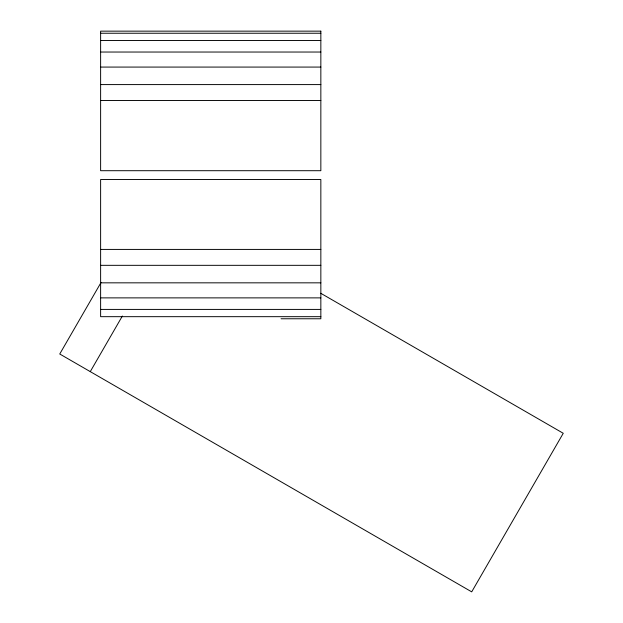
<?xml version="1.0" encoding="UTF-8"?>
<svg xmlns="http://www.w3.org/2000/svg" width="623" height="623" viewBox="0 0 623 623"><rect width="100%" height="100%" fill="white"/><g stroke="black" fill="none" stroke-linecap="round" stroke-linejoin="round"><path stroke-width="0.93" d="M101.09 282.398L59.746 354.004L471.704 591.85L563.254 433.281L320.752 293.269M90.265 371.627L122.365 316.025M100.622 33.245L320.845 33.245M100.622 40.495L320.845 40.495M100.622 52.036L320.845 52.036M100.622 67.074L320.845 67.074M100.622 84.588L320.845 84.588M100.622 100.498L320.845 100.498M100.622 249.418L320.845 249.418M100.622 265.328L320.845 265.328M100.622 282.834L320.845 282.834M100.622 297.88L320.845 297.88M100.622 309.413L320.845 309.413M320.845 316.671L100.622 316.671L100.622 179.51L320.845 179.51L320.845 318.766L281.074 318.766M320.845 31.15L100.622 31.15L100.622 170.702L320.845 170.702L320.845 31.15"/></g></svg>
